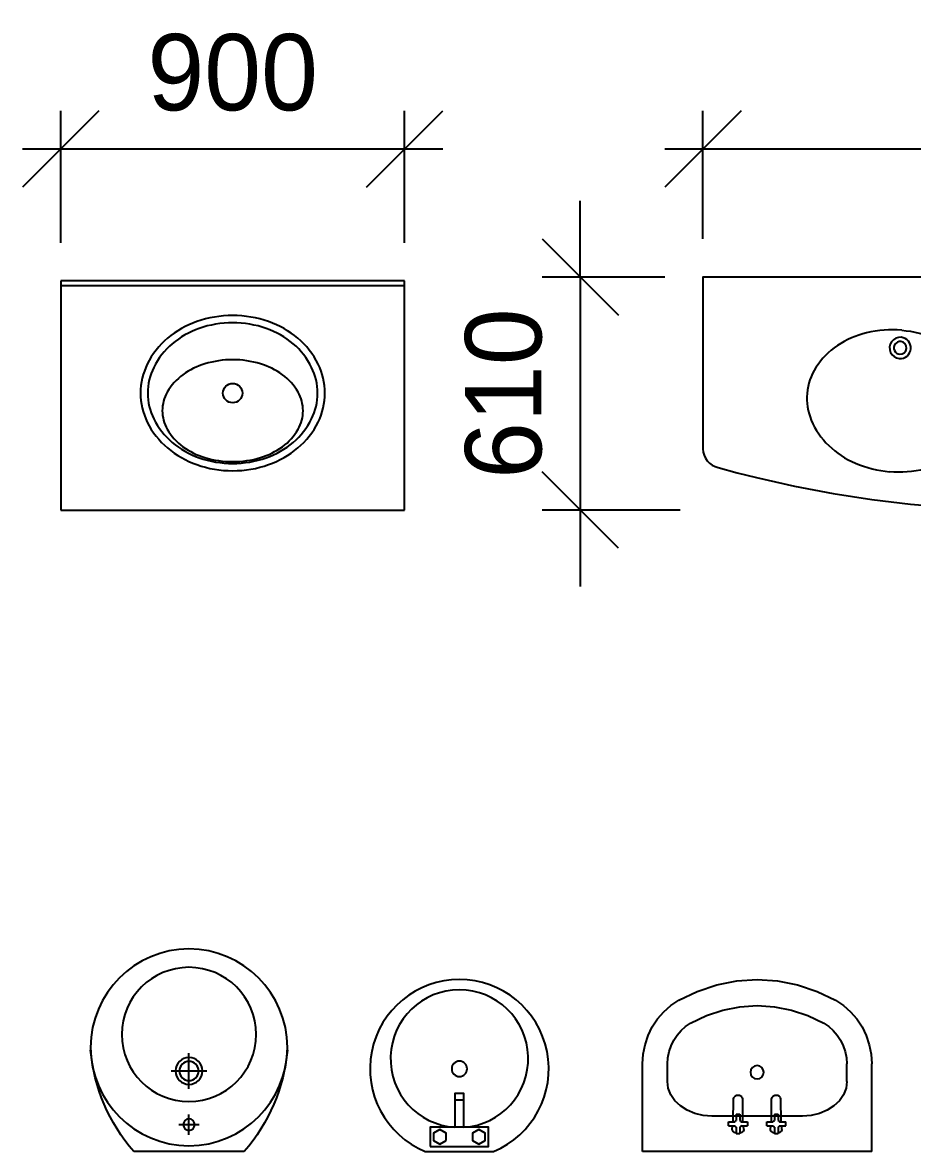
# Model space of a CAD drawing. Header units: millimetres. Extents: x 3103 to 179340, y -10977 to 70536.
# Drawn here: x 34287 to 36616, y -7892 to -4936 of the extents above; entities that cross this region are included whole.
import ezdxf

# ---------------------------------------------------------------- set-up
doc = ezdxf.new("R2010")
doc.units = ezdxf.units.MM
doc.header["$LTSCALE"] = 0.5
doc.layers.add('RAZMER', color=5, linetype='Continuous')
doc.layers.add('SANTEH', color=30, linetype='Continuous')
doc.styles.add('WROMLATS', font='wromlats.shx', dxfattribs={"bigfont": 'bigfont.shx'})
doc.dimstyles.new('juka', dxfattribs={"dimscale": 100, "dimtxt": 2, "dimasz": 2, "dimexe": 1, "dimexo": 1, "dimgap": 1, "dimtad": 1, "dimtoh": 1, "dimdec": 0, "dimzin": 0, "dimdsep": 46, "dimtxsty": 'WROMLATS', "dimblk": 'OBLIQUE', "dimcen": -3, "dimdle": 1, "dimclrd": 256, "dimclre": 256, "dimclrt": 256, "dimadec": 0, "dimazin": 0, "dimtfac": 1, "dimtdec": 0, "dimtix": 1, "dimtmove": 2, "dimatfit": 3, "dimldrblk": 'ORIGIN2', "dimfxl": 1, "dimtvp": 2.5, "dimtolj": 1, "dimtzin": 0, "dimarcsym": 0})

# ---------------------------------------------------------------- blocks, each defined once
blk = doc.blocks.new('Basin 02_38')
at = {"layer": 'SANTEH', "linetype": 'Continuous'}
for p, q in [((-300, 225), (-300, -4.1)), ((300, 225), (-300, 225)), ((300, 225), (300, -4.1)), ((-55, 177.7), (-45, 177.7)), ((-55, 161.3), (-55, 177.7)), ((-55, 177.7), (-45, 177.7)), ((-55, 161.3), (-55, 177.7)), ((-45, 161.3), (-45, 177.7)), ((-45, 161.3), (-45, 177.7)), ((45, 177.7), (55, 177.7)), ((45, 161.3), (45, 177.7)), ((45, 177.7), (55, 177.7)), ((45, 161.3), (45, 177.7)), ((55, 161.3), (55, 177.7)), ((55, 161.3), (55, 177.7)), ((-75, 157.7), (-75, 147.7)), ((-75, 157.7), (-58.7, 157.7)), ((-75, 157.7), (-75, 147.7)), ((-75, 157.7), (-58.7, 157.7)), ((-64.8, 169.4), (-65, 167.7)), ((-64.8, 169.4), (-65, 167.7)), ((-65, 167.7), (-64.2, 157.7)), ((-65, 167.7), (-64.2, 157.7)), ((-64.1, 171.1), (-64.8, 169.4)), ((-64.1, 171.1), (-64.8, 169.4)), ((-63, 172.7), (-64.1, 171.1)), ((-63, 172.7), (-64.1, 171.1)), ((-61.5, 174.1), (-63, 172.7)), ((-61.5, 174.1), (-63, 172.7)), ((-59.6, 175.3), (-61.5, 174.1)), ((-59.6, 175.3), (-61.5, 174.1)), ((-57.5, 176.3), (-59.6, 175.3)), ((-57.5, 176.3), (-59.6, 175.3)), ((-57.7, 159.1), (-58.7, 157.7)), ((-57.7, 159.1), (-58.7, 157.7)), ((-56.4, 160.3), (-57.7, 159.1)), ((-56.4, 160.3), (-57.7, 159.1)), ((-55.1, 177.1), (-57.5, 176.3)), ((-55.1, 177.1), (-57.5, 176.3)), ((-55, 161.3), (-56.4, 160.3)), ((-55, 161.3), (-56.4, 160.3)), ((-55, 177.1), (-55.1, 177.1)), ((-55, 177.1), (-55.1, 177.1)), ((-44.9, 177.1), (-45, 177.1)), ((-44.9, 177.1), (-45, 177.1)), ((-43.6, 160.3), (-45, 161.3)), ((-43.6, 160.3), (-45, 161.3)), ((-42.5, 176.3), (-44.9, 177.1)), ((-42.5, 176.3), (-44.9, 177.1)), ((-42.3, 159.1), (-43.6, 160.3)), ((-42.3, 159.1), (-43.6, 160.3)), ((-40.4, 175.3), (-42.5, 176.3)), ((-40.4, 175.3), (-42.5, 176.3)), ((-41.3, 157.7), (-42.3, 159.1)), ((-41.3, 157.7), (-42.3, 159.1)), ((-41.3, 157.7), (-25, 157.7)), ((-41.3, 157.7), (-25, 157.7)), ((-38.5, 174.1), (-40.4, 175.3)), ((-38.5, 174.1), (-40.4, 175.3)), ((-37, 172.7), (-38.5, 174.1)), ((-37, 172.7), (-38.5, 174.1)), ((-35.9, 171.1), (-37, 172.7)), ((-35.9, 171.1), (-37, 172.7)), ((-35.2, 169.4), (-35.9, 171.1)), ((-35.2, 169.4), (-35.9, 171.1)), ((-35, 167.7), (-35.8, 157.7)), ((-35, 167.7), (-35.8, 157.7)), ((-35, 167.7), (-35.2, 169.4)), ((-35, 167.7), (-35.2, 169.4)), ((-25, 147.7), (-25, 157.7)), ((-25, 147.7), (-25, 157.7)), ((25, 157.7), (41.3, 157.7)), ((25, 157.7), (25, 147.7)), ((25, 157.7), (41.3, 157.7)), ((25, 157.7), (25, 147.7)), ((35.2, 169.4), (35, 167.7)), ((35.2, 169.4), (35, 167.7)), ((35, 167.7), (35.8, 157.7)), ((35, 167.7), (35.8, 157.7)), ((35.9, 171.1), (35.2, 169.4)), ((35.9, 171.1), (35.2, 169.4)), ((37, 172.7), (35.9, 171.1)), ((37, 172.7), (35.9, 171.1)), ((38.5, 174.1), (37, 172.7)), ((38.5, 174.1), (37, 172.7)), ((40.4, 175.3), (38.5, 174.1)), ((40.4, 175.3), (38.5, 174.1)), ((42.5, 176.3), (40.4, 175.3)), ((42.5, 176.3), (40.4, 175.3)), ((42.3, 159.1), (41.3, 157.7)), ((42.3, 159.1), (41.3, 157.7)), ((43.6, 160.3), (42.3, 159.1)), ((43.6, 160.3), (42.3, 159.1)), ((44.9, 177.1), (42.5, 176.3)), ((44.9, 177.1), (42.5, 176.3)), ((45, 161.3), (43.6, 160.3)), ((45, 161.3), (43.6, 160.3)), ((45, 177.1), (44.9, 177.1)), ((45, 177.1), (44.9, 177.1)), ((55.1, 177.1), (55, 177.1)), ((55.1, 177.1), (55, 177.1)), ((56.4, 160.3), (55, 161.3)), ((56.4, 160.3), (55, 161.3)), ((57.5, 176.3), (55.1, 177.1)), ((57.5, 176.3), (55.1, 177.1)), ((57.7, 159.1), (56.4, 160.3)), ((57.7, 159.1), (56.4, 160.3)), ((59.6, 175.3), (57.5, 176.3)), ((59.6, 175.3), (57.5, 176.3)), ((58.7, 157.7), (57.7, 159.1)), ((58.7, 157.7), (57.7, 159.1)), ((58.7, 157.7), (75, 157.7)), ((58.7, 157.7), (75, 157.7)), ((61.5, 174.1), (59.6, 175.3)), ((61.5, 174.1), (59.6, 175.3)), ((63, 172.7), (61.5, 174.1)), ((63, 172.7), (61.5, 174.1)), ((64.1, 171.1), (63, 172.7)), ((64.1, 171.1), (63, 172.7)), ((64.8, 169.4), (64.1, 171.1)), ((64.8, 169.4), (64.1, 171.1)), ((65, 167.7), (64.2, 157.7)), ((65, 167.7), (64.2, 157.7)), ((65, 167.7), (64.8, 169.4)), ((65, 167.7), (64.8, 169.4)), ((75, 157.7), (75, 147.7)), ((75, 157.7), (75, 147.7)), ((-118.8, 132.7), (-118.8, 132.7)), ((118.8, 132.7), (-118.8, 132.7)), ((-75, 147.7), (-58.7, 147.7)), ((-75, 147.7), (-58.7, 147.7)), ((-62.8, 147.7), (-62.2, 87.7)), ((-62.8, 147.7), (-62.2, 87.7)), ((-58.7, 147.7), (-57.7, 146.3)), ((-58.7, 147.7), (-57.7, 146.3)), ((-57.7, 146.3), (-56.4, 145)), ((-57.7, 146.3), (-56.4, 145)), ((-56.4, 145), (-55, 144)), ((-56.4, 145), (-55, 144)), ((-55, 127.7), (-55, 144)), ((-55, 127.7), (-55, 144)), ((-55, 127.7), (-45, 127.7)), ((-55, 127.7), (-45, 127.7)), ((-45, 144), (-43.6, 145)), ((-45, 144), (-43.6, 145)), ((-45, 127.7), (-45, 144)), ((-45, 127.7), (-45, 144)), ((-43.6, 145), (-42.3, 146.3)), ((-43.6, 145), (-42.3, 146.3)), ((-42.3, 146.3), (-41.3, 147.7)), ((-42.3, 146.3), (-41.3, 147.7)), ((-41.3, 147.7), (-25, 147.7)), ((-41.3, 147.7), (-25, 147.7)), ((-37.2, 147.7), (-37.8, 87.7)), ((-37.2, 147.7), (-37.8, 87.7)), ((25, 147.7), (41.3, 147.7)), ((25, 147.7), (41.3, 147.7)), ((37.2, 147.7), (37.8, 87.7)), ((37.2, 147.7), (37.8, 87.7)), ((41.3, 147.7), (42.3, 146.3)), ((41.3, 147.7), (42.3, 146.3)), ((42.3, 146.3), (43.6, 145)), ((42.3, 146.3), (43.6, 145)), ((43.6, 145), (45, 144)), ((43.6, 145), (45, 144)), ((45, 127.7), (45, 144)), ((45, 127.7), (45, 144)), ((45, 127.7), (55, 127.7)), ((45, 127.7), (55, 127.7)), ((55, 144), (56.4, 145)), ((55, 144), (56.4, 145)), ((55, 127.7), (55, 144)), ((55, 127.7), (55, 144)), ((56.4, 145), (57.7, 146.3)), ((56.4, 145), (57.7, 146.3)), ((57.7, 146.3), (58.7, 147.7)), ((57.7, 146.3), (58.7, 147.7)), ((58.7, 147.7), (75, 147.7)), ((58.7, 147.7), (75, 147.7)), ((62.8, 147.7), (62.2, 87.7)), ((62.8, 147.7), (62.2, 87.7)), ((-62.2, 87.7), (-61.7, 85.9)), ((-62.2, 87.7), (-61.7, 85.9)), ((-62, 87.7), (-61.4, 84.7)), ((-62, 87.7), (-61.4, 84.7)), ((-60.9, 83.8), (-61.4, 84.7)), ((-60.9, 83.8), (-61.4, 84.7)), ((-60.9, 83.8), (-60.4, 83.2)), ((-60.9, 83.8), (-60.4, 83.2)), ((-59.5, 82), (-60.4, 83.2)), ((-59.5, 82), (-60.4, 83.2)), ((-58.4, 81), (-59.5, 82)), ((-58.4, 81), (-59.5, 82)), ((-57.1, 80.1), (-58.4, 81)), ((-57.1, 80.1), (-58.4, 81)), ((-55.5, 79.3), (-57.1, 80.1)), ((-55.5, 79.3), (-57.1, 80.1)), ((-53.8, 78.8), (-55.5, 79.3)), ((-53.8, 78.8), (-55.5, 79.3)), ((-51.9, 78.4), (-53.8, 78.8)), ((-51.9, 78.4), (-53.8, 78.8)), ((-50, 78.3), (-51.9, 78.4)), ((-50, 78.3), (-51.9, 78.4)), ((-48.1, 78.4), (-50, 78.3)), ((-48.1, 78.4), (-50, 78.3)), ((-46.2, 78.8), (-48.1, 78.4)), ((-46.2, 78.8), (-48.1, 78.4)), ((-44.5, 79.3), (-46.2, 78.8)), ((-44.5, 79.3), (-46.2, 78.8)), ((-42.9, 80.1), (-44.5, 79.3)), ((-42.9, 80.1), (-44.5, 79.3)), ((-41.6, 81), (-42.9, 80.1)), ((-41.6, 81), (-42.9, 80.1)), ((-40.5, 82), (-41.6, 81)), ((-40.5, 82), (-41.6, 81)), ((-39.1, 83.8), (-40.5, 82)), ((-39.1, 83.8), (-40.5, 82)), ((-38.6, 84.7), (-39.1, 83.8)), ((-38.6, 84.7), (-39.1, 83.8)), ((-37.8, 87.7), (-38.6, 84.7)), ((-37.8, 87.7), (-38.6, 84.7)), ((37.8, 87.7), (38.3, 85.9)), ((37.8, 87.7), (38.3, 85.9)), ((38, 87.7), (38.6, 84.7)), ((38, 87.7), (38.6, 84.7)), ((39.1, 83.8), (38.6, 84.7)), ((39.1, 83.8), (38.6, 84.7)), ((39.1, 83.8), (39.6, 83.2)), ((39.1, 83.8), (39.6, 83.2)), ((40.5, 82), (39.6, 83.2)), ((40.5, 82), (39.6, 83.2)), ((41.6, 81), (40.5, 82)), ((41.6, 81), (40.5, 82)), ((42.9, 80.1), (41.6, 81)), ((42.9, 80.1), (41.6, 81)), ((44.5, 79.3), (42.9, 80.1)), ((44.5, 79.3), (42.9, 80.1)), ((46.2, 78.8), (44.5, 79.3)), ((46.2, 78.8), (44.5, 79.3)), ((48.1, 78.4), (46.2, 78.8)), ((48.1, 78.4), (46.2, 78.8)), ((50, 78.3), (48.1, 78.4)), ((50, 78.3), (48.1, 78.4)), ((51.9, 78.4), (50, 78.3)), ((51.9, 78.4), (50, 78.3)), ((53.8, 78.8), (51.9, 78.4)), ((53.8, 78.8), (51.9, 78.4)), ((55.5, 79.3), (53.8, 78.8)), ((55.5, 79.3), (53.8, 78.8)), ((57.1, 80.1), (55.5, 79.3)), ((57.1, 80.1), (55.5, 79.3)), ((58.4, 81), (57.1, 80.1)), ((58.4, 81), (57.1, 80.1)), ((59.5, 82), (58.4, 81)), ((59.5, 82), (58.4, 81)), ((60.9, 83.8), (59.5, 82)), ((60.9, 83.8), (59.5, 82)), ((61.4, 84.7), (60.9, 83.8)), ((61.4, 84.7), (60.9, 83.8)), ((62.2, 87.7), (61.4, 84.7)), ((62.2, 87.7), (61.4, 84.7)), ((-234.8, 41.7), (-234.8, -4.1)), ((234.8, 41.7), (234.8, -4.1))]:
    blk.add_line(p, q, dxfattribs=at)
for points in [[(-118.8, 132.7), (-141.4, 131), (-163.2, 125.8), (-183.2, 117.4), (-200.8, 106.1), (-215.2, 92.3), (-226, 76.5), (-232.6, 59.5), (-234.8, 41.7)], [(234.8, 41.7), (232.6, 59.5), (226, 76.5), (215.2, 92.3), (200.8, 106.1), (183.2, 117.4), (163.2, 125.8), (141.4, 131), (118.8, 132.7)], [(-300, -4.1), (-298.4, -29.4), (-293.5, -54.3), (-285.5, -78.3), (-274.5, -101), (-260.7, -121.9), (-244.4, -140.7), (-225.8, -157), (-205.2, -170.6)], [(-234.8, -4.1), (-233.7, -20.3), (-230.6, -36.2), (-225.5, -51.6), (-218.5, -66.1), (-209.6, -79.5), (-199.2, -91.5), (-187.3, -101.9), (-174.1, -110.6)], [(174.1, -110.6), (187.3, -101.9), (199.2, -91.5), (209.6, -79.5), (218.5, -66.1), (225.5, -51.6), (230.6, -36.2), (233.7, -20.3), (234.8, -4.1)], [(205.2, -170.6), (225.8, -157), (244.4, -140.7), (260.7, -121.9), (274.5, -101), (285.5, -78.3), (293.5, -54.3), (298.4, -29.4), (300, -4.1)], [(-174.1, -110.6), (-133, -130.6), (-89.8, -145.1), (-45.3, -153.9), (0, -156.8), (45.3, -153.9), (89.8, -145.1), (133, -130.6), (174.1, -110.6)], [(-205.2, -170.6), (-156.7, -194.1), (-105.9, -211.2), (-53.3, -221.5), (0, -225), (53.3, -221.5), (105.9, -211.2), (156.7, -194.1), (205.2, -170.6)]]:
    blk.add_lwpolyline(points, dxfattribs=at)
blk.add_circle((0, 17.9), 17.5, dxfattribs=at)
blk = doc.blocks.new('_UMIV_ALESSI')
at = {"layer": 'SANTEH', "linetype": 'Continuous'}
for p, q in [((0, -43.6), (0, -96.6)), ((-26.5, -70.1), (26.5, -70.1)), ((0, -164.1), (0, -257.1)), ((-46.5, -210.6), (46.5, -210.6))]:
    blk.add_line(p, q, dxfattribs=at)
blk.add_lwpolyline([(144.8, 0), (-144.8, 0)], dxfattribs=at)
for centre, radius in [((0, -272.5), 257.5), ((0, -70.1), 15.1), ((0, -306.3), 175.7), ((0, -210.6), 35.1), ((0, -210.6), 25.1)]:
    blk.add_circle(centre, radius, dxfattribs=at)
for centre, start, end in [((208.1, -306.6), 139.0115, 174.8936), ((-208.1, -306.6), 5.1064, 40.9885)]:
    blk.add_arc(centre, 467.5, start, end, dxfattribs=at)
blk = doc.blocks.new('M_BATH_BASIN_Basin - Oval_P')
at = {"color": 0, "linetype": 'ByBlock', "lineweight": -2}
blk.add_lwpolyline([(0, 89.5, -5.027337), (0, -89.5)], format="xyb", close=True, dxfattribs=at)
blk.add_lwpolyline([(63.2, 12, -30), (63.2, -12, -1.097889)], format="xyb", dxfattribs=at)
for points in [[(13.2, -76.2), (13.2, 76.2), (63.2, 76.2), (63.2, -76.2)], [(19.1, 50.8), (28.7, 67.3), (47.7, 67.3), (57.2, 50.8), (47.7, 34.3), (28.7, 34.3)]]:
    blk.add_lwpolyline(points, close=True, dxfattribs=at)
for points in [[(63.2, 12), (151.6, 12), (151.6, -12), (63.2, -12)], [(134.3, 12), (134.3, -12)], [(28.7, -34.3), (47.7, -34.3), (57.2, -50.8), (47.7, -67.3), (28.7, -67.3), (19.1, -50.8), (28.7, -34.3)]]:
    blk.add_lwpolyline(points, dxfattribs=at)
blk.add_circle((216.2, 0), 20.1, dxfattribs=at)
at = {"layer": 'Defpoints', "color": 0, "linetype": 'ByBlock', "lineweight": -2}
for p in [(0, 234), (0, -234)]:
    blk.add_point(p, dxfattribs=at)
blk = doc.blocks.new('s_91')
blk.add_lwpolyline([(449.5, 0, 0.358819), (498.5, 40.4, 0.137677), (498.5, 1659.6, 0.358819), (449.5, 1700), (403.1, 1700), (0, 1700), (0, 0), (403.1, 0)], format="xyb", close=True)
for points in [[(139, 1179.4, -0.080167), (145.8, 1271.4, -0.088923), (179.1, 1347.8, -0.104957), (237, 1404.3, -0.120011), (304.3, 1427, -0.120011)], [(304.3, 1427, -0.120011), (374.5, 1416.2, -0.104957), (441.2, 1370.5, -0.088923), (487.1, 1300.9, -0.080167), (509.6, 1211.4, -0.080167)], [(344.3, 963.7, 0.120011), (411.6, 986.4, 0.104957), (469.5, 1042.9, 0.088923), (502.8, 1119.3, 0.080167), (509.6, 1211.4, 0.080167)], [(139, 1179.4, 0.080167), (161.5, 1089.8, 0.088923), (207.4, 1020.3, 0.104957), (274.2, 974.5, 0.120011), (344.3, 963.7, 0.120011)], [(139, 520.6, -0.080167), (161.5, 610.2, -0.088923), (207.4, 679.7, -0.104957), (274.2, 725.5, -0.120011), (344.3, 736.3, -0.120011)], [(344.3, 736.3, -0.120011), (411.6, 713.6, -0.104957), (469.5, 657.1, -0.088923), (502.8, 580.7, -0.080167), (509.6, 488.6, -0.080167)], [(139, 520.6, 0.080167), (145.8, 428.6, 0.088923), (179.1, 352.2, 0.104957), (237, 295.7, 0.120011), (304.3, 273, 0.120011)], [(304.3, 273, 0.120011), (374.5, 283.8, 0.104957), (441.2, 329.5, 0.088923), (487.1, 399.1, 0.080167), (509.6, 488.6, 0.080167)]]:
    blk.add_lwpolyline(points, format="xyb")
for centre, radius, start, end in [((185.3, 1183.4), 27.8, 4.9376, 184.9376), ((185.3, 1183.4), 27.8, 184.9376, 4.9376), ((185.3, 1183.4), 16.7, 4.9376, 184.9376), ((185.3, 1183.4), 16.7, 184.9376, 4.9376), ((185.3, 516.6), 27.8, 355.0624, 175.0624), ((185.3, 516.6), 16.7, 355.0624, 175.0624), ((185.3, 516.6), 27.8, 175.0624, 355.0624), ((185.3, 516.6), 16.7, 175.0624, 355.0624)]:
    blk.add_arc(centre, radius, start, end)
blk = doc.blocks.new('r3')
at = {"layer": 'SANTEH', "ltscale": 5}
for p, q in [((0, 0), (0, -600)), ((900, 0), (0, 0)), ((900, -600), (900, 0)), ((0, -12), (900, -12)), ((0, -600), (900, -600))]:
    blk.add_line(p, q, dxfattribs=at)
at = {"layer": 'SANTEH', "ltscale": 5, "elevation": 860}
for points in [[(450, -90.5, 0.084101), (355.9, -106.4, 0.091322), (279.4, -150, 0.103814), (226.4, -217.8, 0.114782), (208.7, -293.7, 0.114782), (226.4, -369.6, 0.103814), (279.4, -437.4, 0.091322), (355.9, -481, 0.084101), (450, -496.9, 0.084101), (544.1, -481, 0.091322), (620.6, -437.4, 0.103814), (673.6, -369.6, 0.114782), (691.3, -293.7, 0.114782), (673.6, -217.8, 0.103814), (620.6, -150, 0.091322), (544.1, -106.4, 0.084101)], [(450, -109.6, 0.084101), (362.1, -124.4, 0.091322), (291.6, -164.6, 0.103814), (243.5, -226.2, 0.114782), (227.8, -293.7, 0.114782), (243.5, -361.2, 0.103814), (291.6, -422.8, 0.091322), (362.1, -463, 0.084101), (450, -477.9, 0.084101), (537.9, -463, 0.091322), (608.4, -422.8, 0.103814), (656.5, -361.2, 0.114782), (672.2, -293.7, 0.114782), (656.5, -226.2, 0.103814), (608.4, -164.6, 0.091322), (537.9, -124.4, 0.084101)], [(450, -206.3, 0.073018), (377.2, -217, 0.084057), (319.8, -245.4, 0.106512), (278.8, -291.1, 0.130573), (265.8, -339.7, 0.130573), (278.8, -388.4, 0.106512), (319.8, -434.1, 0.084057), (377.2, -462.5, 0.073018), (450, -473.1, 0.073018), (522.8, -462.5, 0.084057), (580.2, -434.1, 0.106512), (621.2, -388.4, 0.130573), (634.2, -339.7, 0.130573), (621.2, -291.1, 0.106512), (580.2, -245.4, 0.084057), (522.8, -217, 0.073018)]]:
    blk.add_lwpolyline(points, format="xyb", close=True, dxfattribs=at)
at = {"layer": 'SANTEH', "ltscale": 5}
blk.add_circle((450, -293.7, 860), 25.4, dxfattribs=at)
blk = doc.blocks.new('_Oblique')
at = {"color": 0, "lineweight": -2}
blk.add_line((-0.5, -0.5), (0.5, 0.5), dxfattribs=at)
blk = doc.blocks.new('*D1482')
at = {"layer": 'Defpoints', "color": 0, "transparency": 16777216}
for p in [(34386.9, -5267.1), (34386.9, -5612.4), (35286.9, -5612.4)]:
    blk.add_point(p, dxfattribs=at)
at = {"layer": 'RAZMER', "lineweight": -2, "transparency": 16777216}
for p, q in [((34386.9, -5512.4), (34386.9, -5167.1)), ((35286.9, -5512.4), (35286.9, -5167.1)), ((35386.9, -5267.1), (34286.9, -5267.1))]:
    blk.add_line(p, q, dxfattribs=at)
at = {"layer": 'RAZMER', "lineweight": -2, "transparency": 16777216, "xscale": 200, "yscale": 200, "zscale": 200, "rotation": 180}
blk.add_blockref('_Oblique', (34386.9, -5267.1), dxfattribs=at)
at = {"layer": 'RAZMER', "lineweight": -2, "transparency": 16777216, "xscale": 200, "yscale": 200, "zscale": 200}
blk.add_blockref('_Oblique', (35286.9, -5267.1), dxfattribs=at)
at = {"layer": 'RAZMER', "transparency": 16777216, "insert": (34836.9, -5067.1), "char_height": 200, "attachment_point": 5, "style": 'WROMLATS'}
blk.add_mtext('\\A1;900', dxfattribs=at)
blk = doc.blocks.new('_Origin2')
at = {"color": 0, "linetype": 'ByBlock', "lineweight": -2}
blk.add_line((-0.5, 0), (-1, 0), dxfattribs=at)
for radius in [0.5, 0.25]:
    blk.add_circle((0, 0), radius, dxfattribs=at)
blk = doc.blocks.new('*D1483')
at = {"layer": 'Defpoints', "color": 0, "transparency": 16777216}
for p in [(36067.7, -5267.1), (36067.7, -5602.4), (37767.7, -5602.4)]:
    blk.add_point(p, dxfattribs=at)
at = {"layer": 'RAZMER', "lineweight": -2, "transparency": 16777216}
for p, q in [((36067.7, -5502.4), (36067.7, -5167.1)), ((37767.7, -5502.4), (37767.7, -5167.1)), ((37867.7, -5267.1), (35967.7, -5267.1))]:
    blk.add_line(p, q, dxfattribs=at)
at = {"layer": 'RAZMER', "lineweight": -2, "transparency": 16777216, "xscale": 200, "yscale": 200, "zscale": 200, "rotation": 180}
blk.add_blockref('_Oblique', (36067.7, -5267.1), dxfattribs=at)
at = {"layer": 'RAZMER', "lineweight": -2, "transparency": 16777216, "xscale": 200, "yscale": 200, "zscale": 200}
blk.add_blockref('_Oblique', (37767.7, -5267.1), dxfattribs=at)
at = {"layer": 'RAZMER', "transparency": 16777216, "insert": (36917.7, -5067.1), "char_height": 200, "attachment_point": 5, "style": 'WROMLATS'}
blk.add_mtext('\\A1;1700', dxfattribs=at)
blk = doc.blocks.new('*D1484')
at = {"layer": 'Defpoints', "color": 0, "transparency": 16777216}
for p in [(36067.7, -5602.4), (35746.6, -6212.4), (36108.2, -6212.4)]:
    blk.add_point(p, dxfattribs=at)
at = {"layer": 'RAZMER', "lineweight": -2, "transparency": 16777216}
for p, q in [((35746.6, -5602.4), (35746.6, -5402.4)), ((35967.7, -5602.4), (35646.6, -5602.4)), ((35746.6, -5602.4), (35746.6, -6212.4)), ((36008.2, -6212.4), (35646.6, -6212.4)), ((35746.6, -6212.4), (35746.6, -6412.4))]:
    blk.add_line(p, q, dxfattribs=at)
at = {"layer": 'RAZMER', "lineweight": -2, "transparency": 16777216, "xscale": 200, "yscale": 200, "zscale": 200}
for p, rotation in [((35746.6, -5602.4), 270), ((35746.6, -6212.4), 90)]:
    blk.add_blockref('_Oblique', p, dxfattribs=dict(at, rotation=rotation))
at = {"layer": 'RAZMER', "transparency": 16777216, "insert": (35546.6, -5907.4), "char_height": 200, "attachment_point": 5, "rotation": 90, "style": 'WROMLATS'}
blk.add_mtext('\\A1;610', dxfattribs=at)

msp = doc.modelspace()

# ---------------------------------------------------------------- block references
at = {"layer": 'SANTEH'}
msp.add_blockref('r3', (34386.9, -5612.4), dxfattribs=at)
at = {"layer": 'SANTEH', "rotation": 270}
msp.add_blockref('s_91', (36067.7, -5602.4), dxfattribs=at)
at = {"layer": 'SANTEH', "xscale": -1}
for name, p, rotation in [('_UMIV_ALESSI', (34722.5, -7891.6), 180), ('M_BATH_BASIN_Basin - Oval_P', (35430.3, -7891.6), 270), ('Basin 02_38', (36209.8, -7666.6), 180)]:
    msp.add_blockref(name, p, dxfattribs=dict(at, rotation=rotation))

# ---------------------------------------------------------------- dimensions: what is measured, and where the dimension line sits
at = {"layer": 'RAZMER'}
for base, p1, p2, picture, middle in [((34386.9, -5267.1), (35286.9, -5612.4), (34386.9, -5612.4), '*D1482', (34836.9, -5067.1)), ((36067.7, -5267.1), (37767.7, -5602.4), (36067.7, -5602.4), '*D1483', (36917.7, -5067.1))]:
    dim = msp.add_linear_dim(base=base, p1=p1, p2=p2, dimstyle='juka', dxfattribs=at)
    dim.commit()
    dim.dimension.update_dxf_attribs({"geometry": picture, "text_midpoint": middle})
dim = msp.add_linear_dim(base=(35746.6, -6212.4), p1=(36067.7, -5602.4), p2=(36108.2, -6212.4), angle=90, dimstyle='juka', dxfattribs=at)
dim.commit()
dim.dimension.update_dxf_attribs({"geometry": '*D1484', "text_midpoint": (35546.6, -5907.4)})

doc.saveas('drawing.dxf')
